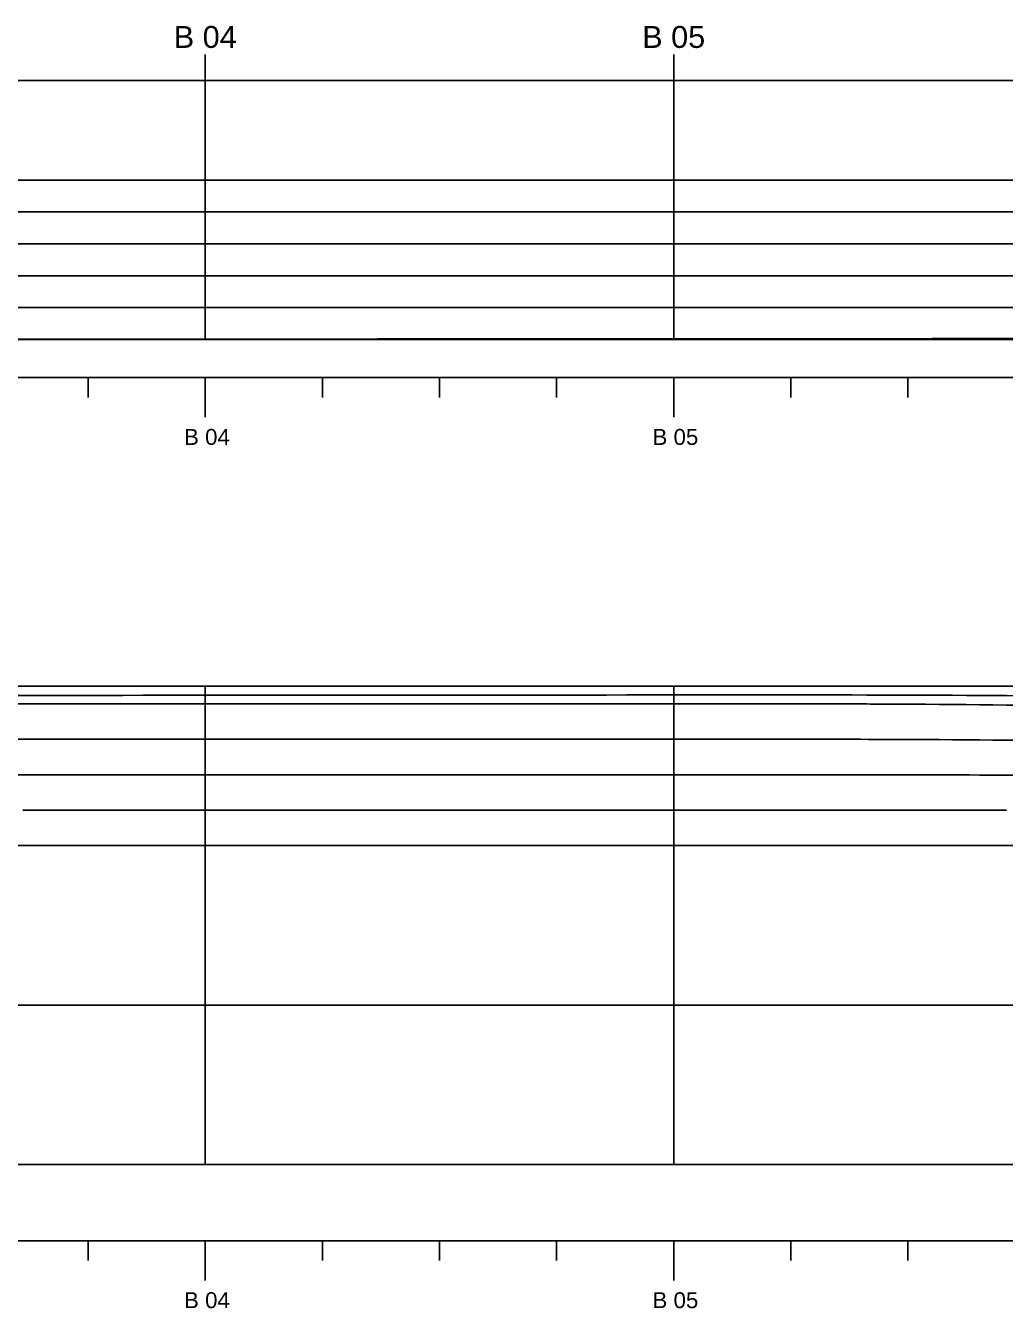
# Model space of a CAD drawing. Extents: x -1366 to 79276, y -12480 to 4902.
# Drawn here: x 21252 to 33540, y -12150 to 3937 of the extents above; entities that cross this region are included whole.
import ezdxf
from ezdxf.enums import TextEntityAlignment as Align

# ---------------------------------------------------------------- set-up
doc = ezdxf.new("R2010")
doc.units = 0
doc.header["$MEASUREMENT"] = 0
doc.layers.get('0').update_dxf_attribs({"color": 1, "linetype": 'CONTINUOUS'})
for name, color, linetype in [('BUTTOCKS', 30, 'CONTINUOUS'), ('CL', 1, 'CONTINUOUS'), ('COTAS', 7, 'CONTINUOUS'), ('EDGES', 56, 'CONTINUOUS'), ('REFERENCE_LINES', 7, 'CONTINUOUS'), ('STATIONS', 3, 'CONTINUOUS'), ('WATERLINES', 4, 'CONTINUOUS')]:
    doc.layers.add(name, color=color, linetype=linetype)
doc.styles.get("Standard").update_dxf_attribs({"font": 'arial.ttf'})

# ---------------------------------------------------------------- blocks, each defined once
blk = doc.blocks.new('LINHAS DE REFERENCIA')
at = {"layer": 'REFERENCE_LINES'}
for p, q in [((-1000, -705), (59000, -705)), ((22035, -955), (22035, -705)), ((23504, -1205), (23504, -705)), ((24973, -955), (24973, -705)), ((26442, -955), (26442, -705)), ((27911, -955), (27911, -705)), ((29380, -1205), (29380, -705)), ((30849, -955), (30849, -705)), ((32318, -955), (32318, -705))]:
    blk.add_line(p, q, dxfattribs=at)
at = {"layer": 'REFERENCE_LINES', "char_height": 200, "width": 913.77, "attachment_point": 1}
for s, insert in [('B 04', (23238, -1351)), ('B 05', (29114, -1351))]:
    blk.add_mtext(s, dxfattribs=dict(at, insert=insert))

msp = doc.modelspace()

# ---------------------------------------------------------------- linework, layer by layer
msp.add_line((-1000, 3250), (58999.9, 3250))
at = {"layer": 'BUTTOCKS'}
for p, q in [((-1000, -6346), (55312.6, -6346)), ((-1000, -8346), (57356, -8346))]:
    msp.add_line(p, q, dxfattribs=at)
for points in [[(58999.9, 3250), (58995.7, 2969.3), (58966.5, 2671.3), (58889.1, 2341.2), (58746.8, 1974.7), (58523.4, 1567.4), (58195.5, 1102.6), (57983.2, 846.9), (57726.7, 594.8), (57414, 369.2), (57033.1, 192.7), (56700, 103.6), (56219.6, 34.8), (55741.3, 6.4), (55311.8, 0.6), (51601.1, 0), (11119.5, 0), (9750.1, 6.2), (8335, 49.8), (7608.7, 97.4), (6885.6, 168.3), (6184.2, 267.4), (5523.3, 399.4), (5063, 521.2), (4490.8, 703.4), (3564.8, 1026.1), (3055.1, 1182.1), (2290.8, 1357.3), (1773.6, 1440), (1244, 1500), (139.6, 1568.8), (-1000, 1600)], [(631.6, 1634.3), (1639.2, 1554.2), (2159.7, 1487.1), (2671.5, 1400.3), (3179.6, 1291.2), (3689.8, 1157.9), (4624, 889.3), (5206.3, 736.9), (5840.9, 601.5), (6525.3, 489.5), (7240.5, 399.5), (7967.2, 329.7), (9389.8, 240.5), (10762.7, 195.6), (13759.4, 133.4), (16558, 64.6), (19025.8, 15), (20521.8, 1.9), (21894.1, 0), (38284.7, 0), (40988.3, 4.5), (43522.9, 26.7), (47117.7, 93.6), (48675.5, 139.8), (49394.1, 173.1), (50041.9, 217.4), (50639, 280), (51359.4, 407.4), (51601.9, 471.3)], [(5885.8, 865.3), (6519.5, 764.9), (7235.5, 669.4), (8678.6, 522), (10065.5, 426.3), (11420.6, 360.9), (13755.7, 266.9), (16558, 129.2), (18203.2, 57.4), (19025.8, 30), (20521.8, 3.8), (21894.1, 0), (38115.7, 0), (40819.3, 7.5), (42171.1, 24.4), (43522.9, 53.4), (45992.4, 138.4)]]:
    msp.add_spline(points, degree=3, dxfattribs=at)
at = {"layer": 'CL'}
for p, q in [((-1000, 0), (59000, 0)), ((-1365.9, -10346), (59299.9, -10346))]:
    msp.add_line(p, q, dxfattribs=at)
at = {"layer": 'EDGES'}
for points in [[(33553.4, 3250, 0), (33384.4, 3250, 0), (33215.4, 3250, 0), (33046.5, 3250, 0), (32877.5, 3250, 0), (32708.5, 3250, 0), (32539.4, 3250, 0), (32369.7, 3250, 0), (32198.6, 3250, 0), (32025.6, 3250, 0), (31849.9, 3250, 0), (31670.9, 3250, 0), (31488, 3250, 0), (31300.4, 3250, 0), (31107.5, 3250, 0), (30908.8, 3250, 0), (30703.4, 3250, 0), (30490.7, 3250, 0), (30270.2, 3250, 0), (30041, 3250, 0), (29802.6, 3250, 0), (29554.3, 3250, 0), (29295.8, 3250, 0), (29028, 3250, 0), (28752.4, 3250, 0), (28470.1, 3250, 0), (28182.5, 3250, 0), (27891, 3250, 0), (27596.8, 3250, 0), (27301.3, 3250, 0), (27005.8, 3250, 0), (26711.7, 3250, 0), (26420.2, 3250, 0), (26132.6, 3250, 0), (25850.3, 3250, 0), (25574.6, 3250, 0), (25306.9, 3250, 0), (25048.3, 3250, 0), (24800, 3250, 0), (24561.7, 3250, 0), (24332.5, 3250, 0), (24111.9, 3250, 0), (23899.3, 3250, 0), (23693.9, 3250, 0), (23495.1, 3250, 0), (23302.3, 3250, 0), (23114.7, 3250, 0), (22931.7, 3250, 0), (22752.8, 3250, 0), (22577.1, 3250, 0), (22404, 3250, 0), (22233, 3250, 0), (22063.2, 3250, 0), (21894.1, 3250, 0), (21725.1, 3250, 0), (21555.9, 3250, 0), (21386.1, 3250, 0), (21215.7, 3250, 0)], [(33553.4, 2000, 0), (33384.4, 2000, 0), (33215.4, 2000, 0), (33046.5, 2000, 0), (32877.5, 2000, 0), (32708.5, 2000, 0), (32539.4, 2000, 0), (32369.7, 2000, 0), (32198.6, 2000, 0), (32025.6, 2000, 0), (31849.9, 2000, 0), (31670.9, 2000, 0), (31488, 2000, 0), (31300.4, 2000, 0), (31107.5, 2000, 0), (30908.8, 2000, 0), (30703.4, 2000, 0), (30490.7, 2000, 0), (30270.2, 2000, 0), (30041, 2000, 0), (29802.6, 2000, 0), (29554.3, 2000, 0), (29295.8, 2000, 0), (29028, 2000, 0), (28752.4, 2000, 0), (28470.1, 2000, 0), (28182.5, 2000, 0), (27891, 2000, 0), (27596.8, 2000, 0), (27301.3, 2000, 0), (27005.8, 2000, 0), (26711.7, 2000, 0), (26420.2, 2000, 0), (26132.6, 2000, 0), (25850.3, 2000, 0), (25574.6, 2000, 0), (25306.9, 2000, 0), (25048.3, 2000, 0), (24800, 2000, 0), (24561.7, 2000, 0), (24332.5, 2000, 0), (24111.9, 2000, 0), (23899.3, 2000, 0), (23693.9, 2000, 0), (23495.1, 2000, 0), (23302.3, 2000, 0), (23114.7, 2000, 0), (22931.7, 2000, 0), (22752.8, 2000, 0), (22577.1, 2000, 0), (22404, 2000, 0), (22233, 2000, 0), (22063.2, 2000, 0), (21894.1, 2000, 0), (21725.1, 2000, 0), (21555.9, 2000, 0), (21386.1, 2000, 0), (21215.7, 2000, 0)], [(21215.7, 2000, 0), (21386.1, 2000, 0), (21555.9, 2000, 0), (21725.1, 2000, 0), (21894.1, 2000, 0), (22063.2, 2000, 0), (22233, 2000, 0), (22404, 2000, 0), (22577.1, 2000, 0), (22752.8, 2000, 0), (22931.7, 2000, 0), (23114.7, 2000, 0), (23302.3, 2000, 0), (23495.1, 2000, 0), (23693.9, 2000, 0), (23899.3, 2000, 0), (24111.9, 2000, 0), (24332.5, 2000, 0), (24561.7, 2000, 0), (24800, 2000, 0), (25048.3, 2000, 0), (25306.9, 2000, 0), (25574.6, 2000, 0), (25850.3, 2000, 0), (26132.6, 2000, 0), (26420.2, 2000, 0), (26711.7, 2000, 0), (27005.8, 2000, 0), (27301.3, 2000, 0), (27596.8, 2000, 0), (27891, 2000, 0), (28182.5, 2000, 0), (28470.1, 2000, 0), (28752.4, 2000, 0), (29028, 2000, 0), (29295.8, 2000, 0), (29554.3, 2000, 0), (29802.6, 2000, 0), (30041, 2000, 0), (30270.2, 2000, 0), (30490.7, 2000, 0), (30703.4, 2000, 0), (30908.8, 2000, 0), (31107.5, 2000, 0), (31300.4, 2000, 0), (31488, 2000, 0), (31670.9, 2000, 0), (31849.9, 2000, 0), (32025.6, 2000, 0), (32198.6, 2000, 0), (32369.7, 2000, 0), (32539.4, 2000, 0), (32708.5, 2000, 0), (32877.5, 2000, 0), (33046.5, 2000, 0), (33215.4, 2000, 0), (33384.4, 2000, 0), (33553.4, 2000, 0)], [(33553.4, 1200, 0), (33384.4, 1200, 0), (33215.4, 1200, 0), (33046.5, 1200, 0), (32877.5, 1200, 0), (32708.5, 1200, 0), (32539.4, 1200, 0), (32369.7, 1200, 0), (32198.6, 1200, 0), (32025.6, 1200, 0), (31849.9, 1200, 0), (31670.9, 1200, 0), (31488, 1200, 0), (31300.4, 1200, 0), (31107.5, 1200, 0), (30908.8, 1200, 0), (30703.4, 1200, 0), (30490.7, 1200, 0), (30270.2, 1200, 0), (30041, 1200, 0), (29802.6, 1200, 0), (29554.3, 1200, 0), (29295.8, 1200, 0), (29028, 1200, 0), (28752.4, 1200, 0), (28470.1, 1200, 0), (28182.5, 1200, 0), (27891, 1200, 0), (27596.8, 1200, 0), (27301.3, 1200, 0), (27005.8, 1200, 0), (26711.7, 1200, 0), (26420.2, 1200, 0), (26132.6, 1200, 0), (25850.3, 1200, 0), (25574.6, 1200, 0), (25306.9, 1200, 0), (25048.3, 1200, 0), (24800, 1200, 0), (24561.7, 1200, 0), (24332.5, 1200, 0), (24111.9, 1200, 0), (23899.3, 1200, 0), (23693.9, 1200, 0), (23495.1, 1200, 0), (23302.3, 1200, 0), (23114.7, 1200, 0), (22931.7, 1200, 0), (22752.8, 1200, 0), (22577.1, 1200, 0), (22404, 1200, 0), (22233, 1200, 0), (22063.2, 1200, 0), (21894.1, 1200, 0), (21725.1, 1200, 0), (21555.9, 1200, 0), (21386.1, 1200, 0), (21215.7, 1200, 0)], [(21215.7, 1200, 0), (21386.1, 1200, 0), (21555.9, 1200, 0), (21725.1, 1200, 0), (21894.1, 1200, 0), (22063.2, 1200, 0), (22233, 1200, 0), (22404, 1200, 0), (22577.1, 1200, 0), (22752.8, 1200, 0), (22931.7, 1200, 0), (23114.7, 1200, 0), (23302.3, 1200, 0), (23495.1, 1200, 0), (23693.9, 1200, 0), (23899.3, 1200, 0), (24111.9, 1200, 0), (24332.5, 1200, 0), (24561.7, 1200, 0), (24800, 1200, 0), (25048.3, 1200, 0), (25306.9, 1200, 0), (25574.6, 1200, 0), (25850.3, 1200, 0), (26132.6, 1200, 0), (26420.2, 1200, 0), (26711.7, 1200, 0), (27005.8, 1200, 0), (27301.3, 1200, 0), (27596.8, 1200, 0), (27891, 1200, 0), (28182.5, 1200, 0), (28470.1, 1200, 0), (28752.4, 1200, 0), (29028, 1200, 0), (29295.8, 1200, 0), (29554.3, 1200, 0), (29802.6, 1200, 0), (30041, 1200, 0), (30270.2, 1200, 0), (30490.7, 1200, 0), (30703.4, 1200, 0), (30908.8, 1200, 0), (31107.5, 1200, 0), (31300.4, 1200, 0), (31488, 1200, 0), (31670.9, 1200, 0), (31849.9, 1200, 0), (32025.6, 1200, 0), (32198.6, 1200, 0), (32369.7, 1200, 0), (32539.4, 1200, 0), (32708.5, 1200, 0), (32877.5, 1200, 0), (33046.5, 1200, 0), (33215.4, 1200, 0), (33384.4, 1200, 0), (33553.4, 1200, 0)], [(21215.7, 0, 0), (21386.1, 0, 0), (21555.9, 0, 0), (21725.1, 0, 0), (21555.9, 0.1, 0), (21386.1, 0.2, 0), (21215.7, 0.5, 0)], [(21215.7, 0.5, 0), (21386.1, 0.2, 0), (21555.9, 0.1, 0), (21725.1, 0, 0), (21894.1, 0, 0), (22063.2, 0, 0), (22233, 0, 0), (22404, 0, 0), (22577.1, 0, 0), (22752.8, 0, 0), (22931.7, 0, 0), (23114.7, 0, 0), (23302.3, 0, 0), (23495.1, 0, 0), (23693.9, 0, 0), (23899.3, 0, 0), (24111.9, 0, 0), (24332.5, 0, 0), (24561.7, 0, 0), (24800, 0, 0), (25048.3, 0, 0), (25306.9, 0, 0), (25574.6, 0, 0), (25850.3, 0, 0), (26132.6, 0, 0), (26420.2, 0, 0), (26711.7, 0, 0), (27005.8, 0, 0), (27301.3, 0, 0), (27596.8, 0, 0), (27891, 0, 0), (28182.5, 0, 0), (28470.1, 0, 0), (28752.4, 0, 0), (29028, 0, 0), (29295.8, 0, 0), (29554.3, 0, 0), (29802.6, 0, 0), (30041, 0, 0), (30270.2, 0, 0), (30490.7, 0, 0), (30703.4, 0, 0), (30908.8, 0, 0), (31107.5, 0, 0), (31300.4, 0, 0), (31488, 0, 0), (31670.9, 0, 0), (31849.9, 0, 0), (32025.6, 0, 0), (32198.6, 0, 0), (32369.7, 0, 0), (32539.4, 0, 0), (32708.5, 0, 0), (32877.5, 0, 0), (33046.5, 0, 0), (33215.4, 0, 0), (33384.4, 0, 0), (33553.4, 0, 0)], [(21725.1, 0, 0), (21894.1, 0, 0), (22063.2, 0, 0), (22233, 0, 0), (22404, 0, 0), (22577.1, 0, 0), (22752.8, 0, 0), (22931.7, 0, 0), (23114.7, 0, 0), (23302.3, 0, 0), (23495.1, 0, 0), (23693.9, 0, 0), (23899.3, 0, 0), (24111.9, 0, 0), (24332.5, 0, 0), (24561.7, 0, 0), (24800, 0, 0), (25048.3, 0, 0), (24800, 0, 0), (24561.7, 0, 0), (24332.5, 0, 0), (24111.9, 0, 0), (23899.3, 0, 0), (23693.9, 0, 0), (23495.1, 0, 0), (23302.3, 0, 0), (23114.7, 0, 0), (22931.7, 0, 0), (22752.8, 0, 0), (22577.1, 0, 0), (22404, 0, 0), (22233, 0, 0), (22063.2, 0, 0), (21894.1, 0, 0), (21725.1, 0, 0)], [(25306.9, 0, 0), (25048.3, 0, 0), (25306.9, 0, 0), (25574.6, 0, 0), (25850.3, 0, 0), (26132.6, 0, 0), (26420.2, 0, 0), (26711.7, 0, 0), (27005.8, 0, 0), (27301.3, 0, 0), (27596.8, 0, 0), (27891, 0, 0), (28182.5, 0, 0), (28470.1, 0, 0), (28752.4, 0, 0), (29028, 0, 0), (29295.8, 0, 0), (29554.3, 0, 0), (29802.6, 0, 0), (30041, 0, 0), (30270.2, 0, 0), (30490.7, 0, 0), (30703.4, 0, 0), (30908.8, 0, 0), (31107.5, 0, 0), (31300.4, 0, 0), (31488, 0, 0), (31670.9, 0, 0), (31849.9, 0, 0), (32025.6, 0, 0), (32198.6, 0, 0), (32369.7, 0, 0), (32539.4, 0, 0), (32708.5, 0, 0), (32539.4, 0, 0), (32369.7, 0, 0), (32198.6, 0, 0), (32025.6, 0, 0), (31849.9, 0, 0), (31670.9, 0, 0), (31488, 0, 0), (31300.4, 0, 0), (31107.5, 0, 0), (30908.8, 0, 0), (30703.4, 0, 0), (30490.7, 0, 0), (30270.2, 0, 0), (30041, 0, 0), (29802.6, 0, 0), (29554.3, 0, 0), (29295.8, 0, 0), (29028, 0, 0), (28752.4, 0, 0), (28470.1, 0, 0), (28182.5, 0, 0), (27891, 0, 0), (27596.8, 0, 0), (27301.3, 0, 0), (27005.8, 0, 0), (26711.7, 0, 0), (26420.2, 0, 0), (26132.6, 0, 0), (25850.3, 0, 0), (25574.6, 0, 0), (25306.9, 0, 0)], [(33553.4, 0, 0), (33384.4, 0, 0), (33215.4, 0, 0), (33046.5, 0, 0), (32877.5, 0, 0), (32708.5, 0, 0), (32877.5, 0, 0), (33046.5, 0, 0), (33215.4, 0, 0), (33384.4, 0, 0), (33553.4, 0, 0)], [(33553.3, -4346, 0), (33384.3, -4346, 0), (33215.4, -4346, 0), (33046.4, -4346, 0), (32877.4, -4346, 0), (32708.4, -4346, 0), (32539.4, -4346, 0), (32369.6, -4346, 0), (32198.5, -4346, 0), (32025.5, -4346, 0), (31849.8, -4346, 0), (31670.8, -4346, 0), (31487.9, -4346, 0), (31300.3, -4346, 0), (31107.5, -4346, 0), (30908.7, -4346, 0), (30703.3, -4346, 0), (30490.6, -4346, 0), (30270.1, -4346, 0), (30040.9, -4346, 0), (29802.5, -4346, 0), (29554.2, -4346, 0), (29295.7, -4346, 0), (29028, -4346, 0), (28752.3, -4346, 0), (28470, -4346, 0), (28182.4, -4346, 0), (27890.9, -4346, 0), (27596.7, -4346, 0), (27301.2, -4346, 0), (27005.8, -4346, 0), (26711.6, -4346, 0), (26420.1, -4346, 0), (26132.5, -4346, 0), (25850.2, -4346, 0), (25574.5, -4346, 0), (25306.8, -4346, 0), (25048.3, -4346, 0), (24800, -4346, 0), (24561.6, -4346, 0), (24332.4, -4346, 0), (24111.9, -4346, 0), (23899.2, -4346, 0), (23693.8, -4346, 0), (23495, -4346, 0), (23302.2, -4346, 0), (23114.6, -4346, 0), (22931.7, -4346, 0), (22752.7, -4346, 0), (22577, -4346, 0), (22404, -4346, 0), (22232.9, -4346, 0), (22063.1, -4346, 0), (21894.1, -4346, 0), (21725, -4346, 0), (21555.8, -4346, 0), (21386.1, -4346, 0), (21215.6, -4346, 0)], [(21215.6, -4346, 0), (21386.1, -4346, 0), (21555.8, -4346, 0), (21725, -4346, 0), (21894.1, -4346, 0), (22063.1, -4346, 0), (22232.9, -4346, 0), (22404, -4346, 0), (22577, -4346, 0), (22752.7, -4346, 0), (22931.7, -4346, 0), (23114.6, -4346, 0), (23302.2, -4346, 0), (23495, -4346, 0), (23693.8, -4346, 0), (23899.2, -4346, 0), (24111.9, -4346, 0), (24332.4, -4346, 0), (24561.6, -4346, 0), (24800, -4346, 0), (25048.3, -4346, 0), (25306.8, -4346, 0), (25574.5, -4346, 0), (25850.2, -4346, 0), (26132.5, -4346, 0), (26420.1, -4346, 0), (26711.6, -4346, 0), (27005.8, -4346, 0), (27301.2, -4346, 0), (27596.7, -4346, 0), (27890.9, -4346, 0), (28182.4, -4346, 0), (28470, -4346, 0), (28752.3, -4346, 0), (29028, -4346, 0), (29295.7, -4346, 0), (29554.2, -4346, 0), (29802.5, -4346, 0), (30040.9, -4346, 0), (30270.1, -4346, 0), (30490.6, -4346, 0), (30703.3, -4346, 0), (30908.7, -4346, 0), (31107.5, -4346, 0), (31300.3, -4346, 0), (31487.9, -4346, 0), (31670.8, -4346, 0), (31849.8, -4346, 0), (32025.5, -4346, 0), (32198.5, -4346, 0), (32369.6, -4346, 0), (32539.4, -4346, 0), (32708.4, -4346, 0), (32877.4, -4346, 0), (33046.4, -4346, 0), (33215.4, -4346, 0), (33384.3, -4346, 0), (33553.3, -4346, 0)], [(33553.3, -4346, 0), (33384.3, -4346, 0), (33215.4, -4346, 0), (33046.4, -4346, 0), (32877.4, -4346, 0), (32708.4, -4346, 0), (32539.4, -4346, 0), (32369.6, -4346, 0), (32198.5, -4346, 0), (32025.5, -4346, 0), (31849.8, -4346, 0), (31670.8, -4346, 0), (31487.9, -4346, 0), (31300.3, -4346, 0), (31107.5, -4346, 0), (30908.7, -4346, 0), (30703.3, -4346, 0), (30490.6, -4346, 0), (30270.1, -4346, 0), (30040.9, -4346, 0), (29802.5, -4346, 0), (29554.2, -4346, 0), (29295.7, -4346, 0), (29028, -4346, 0), (28752.3, -4346, 0), (28470, -4346, 0), (28182.4, -4346, 0), (27890.9, -4346, 0), (27596.7, -4346, 0), (27301.2, -4346, 0), (27005.8, -4346, 0), (26711.6, -4346, 0), (26420.1, -4346, 0), (26132.5, -4346, 0), (25850.2, -4346, 0), (25574.5, -4346, 0), (25306.8, -4346, 0), (25048.3, -4346, 0), (24800, -4346, 0), (24561.6, -4346, 0), (24332.4, -4346, 0), (24111.9, -4346, 0), (23899.2, -4346, 0), (23693.8, -4346, 0), (23495, -4346, 0), (23302.2, -4346, 0), (23114.6, -4346, 0), (22931.7, -4346, 0), (22752.7, -4346, 0), (22577, -4346, 0), (22404, -4346, 0), (22232.9, -4346, 0), (22063.1, -4346, 0), (21894.1, -4346, 0), (21725, -4346, 0), (21555.8, -4346, 0), (21386.1, -4346, 0), (21215.6, -4346, 0)], [(33553.3, -4584.5, 0), (33384.3, -4582.5, 0), (33215.4, -4580.5, 0), (33046.4, -4578.7, 0), (32877.4, -4577.1, 0), (32708.4, -4575.6, 0), (32539.4, -4574.3, 0), (32369.6, -4573.2, 0), (32198.5, -4572.2, 0), (32025.5, -4571.4, 0), (31849.8, -4570.6, 0), (31670.8, -4570, 0), (31487.9, -4569.5, 0), (31300.3, -4569.2, 0), (31107.5, -4568.9, 0), (30908.7, -4568.6, 0), (30703.3, -4568.5, 0), (30490.6, -4568.3, 0), (30270.1, -4568.3, 0), (30040.9, -4568.2, 0), (29802.5, -4568.2, 0), (29554.2, -4568.2, 0), (29295.7, -4568.2, 0), (29028, -4568.2, 0), (28752.3, -4568.2, 0), (28470, -4568.2, 0), (28182.4, -4568.2, 0), (27890.9, -4568.2, 0), (27596.7, -4568.2, 0), (27301.2, -4568.2, 0), (27005.8, -4568.2, 0), (26711.6, -4568.2, 0), (26420.1, -4568.2, 0), (26132.5, -4568.2, 0), (25850.2, -4568.2, 0), (25574.5, -4568.2, 0), (25306.8, -4568.2, 0), (25048.3, -4568.2, 0), (24800, -4568.2, 0), (24561.6, -4568.2, 0), (24332.4, -4568.2, 0), (24111.9, -4568.2, 0), (23899.2, -4568.2, 0), (23693.8, -4568.2, 0), (23495, -4568.2, 0), (23302.2, -4568.2, 0), (23114.6, -4568.2, 0), (22931.7, -4568.2, 0), (22752.7, -4568.2, 0), (22577, -4568.2, 0), (22404, -4568.2, 0), (22232.9, -4568.2, 0), (22063.1, -4568.2, 0), (21894.1, -4568.2, 0), (21725, -4568.2, 0), (21555.8, -4568.2, 0), (21386.1, -4568.2, 0), (21215.6, -4568.2, 0)], [(21215.6, -4568.2, 0), (21386.1, -4568.2, 0), (21555.8, -4568.2, 0), (21725, -4568.2, 0), (21894.1, -4568.2, 0), (22063.1, -4568.2, 0), (22232.9, -4568.2, 0), (22404, -4568.2, 0), (22577, -4568.2, 0), (22752.7, -4568.2, 0), (22931.7, -4568.2, 0), (23114.6, -4568.2, 0), (23302.2, -4568.2, 0), (23495, -4568.2, 0), (23693.8, -4568.2, 0), (23899.2, -4568.2, 0), (24111.9, -4568.2, 0), (24332.4, -4568.2, 0), (24561.6, -4568.2, 0), (24800, -4568.2, 0), (25048.3, -4568.2, 0), (25306.8, -4568.2, 0), (25574.5, -4568.2, 0), (25850.2, -4568.2, 0), (26132.5, -4568.2, 0), (26420.1, -4568.2, 0), (26711.6, -4568.2, 0), (27005.8, -4568.2, 0), (27301.2, -4568.2, 0), (27596.7, -4568.2, 0), (27890.9, -4568.2, 0), (28182.4, -4568.2, 0), (28470, -4568.2, 0), (28752.3, -4568.2, 0), (29028, -4568.2, 0), (29295.7, -4568.2, 0), (29554.2, -4568.2, 0), (29802.5, -4568.2, 0), (30040.9, -4568.2, 0), (30270.1, -4568.3, 0), (30490.6, -4568.3, 0), (30703.3, -4568.5, 0), (30908.7, -4568.6, 0), (31107.5, -4568.9, 0), (31300.3, -4569.2, 0), (31487.9, -4569.5, 0), (31670.8, -4570, 0), (31849.8, -4570.6, 0), (32025.5, -4571.4, 0), (32198.5, -4572.2, 0), (32369.6, -4573.2, 0), (32539.4, -4574.3, 0), (32708.4, -4575.6, 0), (32877.4, -4577.1, 0), (33046.4, -4578.7, 0), (33215.4, -4580.5, 0), (33384.3, -4582.5, 0), (33553.3, -4584.5, 0)], [(21215.6, -5901.6, 0), (21386.1, -5901.6, 0), (21555.8, -5901.6, 0), (21725, -5901.6, 0), (21894.1, -5901.6, 0), (22063.1, -5901.6, 0), (22232.9, -5901.6, 0), (22404, -5901.6, 0), (22577, -5901.6, 0), (22752.7, -5901.6, 0), (22931.7, -5901.6, 0), (23114.6, -5901.6, 0), (23302.2, -5901.6, 0), (23495, -5901.6, 0), (23693.8, -5901.6, 0), (23899.2, -5901.6, 0), (24111.9, -5901.6, 0), (24332.4, -5901.6, 0), (24561.6, -5901.6, 0), (24800, -5901.6, 0), (25048.3, -5901.6, 0), (25306.8, -5901.6, 0), (25574.5, -5901.6, 0), (25850.2, -5901.6, 0), (26132.5, -5901.6, 0), (26420.1, -5901.6, 0), (26711.6, -5901.6, 0), (27005.8, -5901.6, 0), (27301.2, -5901.6, 0), (27596.7, -5901.6, 0), (27890.9, -5901.6, 0), (28182.4, -5901.6, 0), (28470, -5901.6, 0), (28752.3, -5901.6, 0), (29028, -5901.6, 0), (29295.7, -5901.6, 0), (29554.2, -5901.6, 0), (29802.5, -5901.6, 0), (30040.9, -5901.6, 0), (30270.1, -5901.6, 0), (30490.6, -5901.6, 0), (30703.3, -5901.6, 0), (30908.7, -5901.6, 0), (31107.5, -5901.6, 0), (31300.3, -5901.6, 0), (31487.9, -5901.6, 0), (31670.8, -5901.6, 0), (31849.8, -5901.6, 0), (32025.5, -5901.6, 0), (32198.5, -5901.6, 0), (32369.6, -5901.6, 0), (32539.4, -5901.6, 0), (32708.4, -5901.6, 0), (32877.4, -5901.6, 0), (33046.4, -5901.6, 0), (33215.4, -5901.6, 0), (33384.3, -5901.6, 0), (33553.3, -5901.6, 0)], [(33553.3, -5901.6, 0), (33384.3, -5901.6, 0), (33215.4, -5901.6, 0), (33046.4, -5901.6, 0), (32877.4, -5901.6, 0), (32708.4, -5901.6, 0), (32539.4, -5901.6, 0), (32369.6, -5901.6, 0), (32198.5, -5901.6, 0), (32025.5, -5901.6, 0), (31849.8, -5901.6, 0), (31670.8, -5901.6, 0), (31487.9, -5901.6, 0), (31300.3, -5901.6, 0), (31107.5, -5901.6, 0), (30908.7, -5901.6, 0), (30703.3, -5901.6, 0), (30490.6, -5901.6, 0), (30270.1, -5901.6, 0), (30040.9, -5901.6, 0), (29802.5, -5901.6, 0), (29554.2, -5901.6, 0), (29295.7, -5901.6, 0), (29028, -5901.6, 0), (28752.3, -5901.6, 0), (28470, -5901.6, 0), (28182.4, -5901.6, 0), (27890.9, -5901.6, 0), (27596.7, -5901.6, 0), (27301.2, -5901.6, 0), (27005.8, -5901.6, 0), (26711.6, -5901.6, 0), (26420.1, -5901.6, 0), (26132.5, -5901.6, 0), (25850.2, -5901.6, 0), (25574.5, -5901.6, 0), (25306.8, -5901.6, 0), (25048.3, -5901.6, 0), (24800, -5901.6, 0), (24561.6, -5901.6, 0), (24332.4, -5901.6, 0), (24111.9, -5901.6, 0), (23899.2, -5901.6, 0), (23693.8, -5901.6, 0), (23495, -5901.6, 0), (23302.2, -5901.6, 0), (23114.6, -5901.6, 0), (22931.7, -5901.6, 0), (22752.7, -5901.6, 0), (22577, -5901.6, 0), (22404, -5901.6, 0), (22232.9, -5901.6, 0), (22063.1, -5901.6, 0), (21894.1, -5901.6, 0), (21725, -5901.6, 0), (21555.8, -5901.6, 0), (21386.1, -5901.6, 0), (21215.6, -5901.6, 0)], [(21215.6, -10346, 0), (21386.1, -10346, 0), (21555.8, -10346, 0), (21725, -10346, 0), (21894.1, -10346, 0), (22063.1, -10346, 0), (22232.9, -10346, 0), (22404, -10346, 0), (22577, -10346, 0), (22752.7, -10346, 0), (22931.7, -10346, 0), (23114.6, -10346, 0), (23302.2, -10346, 0), (23495, -10346, 0), (23693.8, -10346, 0), (23899.2, -10346, 0), (24111.9, -10346, 0), (24332.4, -10346, 0), (24561.6, -10346, 0), (24800, -10346, 0), (25048.3, -10346, 0), (25306.8, -10346, 0), (25574.5, -10346, 0), (25850.2, -10346, 0), (26132.5, -10346, 0), (26420.1, -10346, 0), (26711.6, -10346, 0), (27005.8, -10346, 0), (27301.2, -10346, 0), (27596.7, -10346, 0), (27890.9, -10346, 0), (28182.4, -10346, 0), (28470, -10346, 0), (28752.3, -10346, 0), (29028, -10346, 0), (29295.7, -10346, 0), (29554.2, -10346, 0), (29802.5, -10346, 0), (30040.9, -10346, 0), (30270.1, -10346, 0), (30490.6, -10346, 0), (30703.3, -10346, 0), (30908.7, -10346, 0), (31107.5, -10346, 0), (31300.3, -10346, 0), (31487.9, -10346, 0), (31670.8, -10346, 0), (31849.8, -10346, 0), (32025.5, -10346, 0), (32198.5, -10346, 0), (32369.6, -10346, 0), (32539.4, -10346, 0), (32708.4, -10346, 0), (32877.4, -10346, 0), (33046.4, -10346, 0), (33215.4, -10346, 0), (33384.3, -10346, 0), (33553.3, -10346, 0)]]:
    msp.add_polyline3d(points, dxfattribs=at)
at = {"layer": 'STATIONS'}
for p, q in [((23504, -0.1), (23504, 3575.1)), ((29380, -0.3), (29380, 3575.1)), ((23504, -10346), (23504, -4346)), ((29380, -10346), (29380, -4346))]:
    msp.add_line(p, q, dxfattribs=at)
at = {"layer": 'WATERLINES'}
for p, q in [((-1365.9, 2000), (59325.1, 2000)), ((-1365.9, 1600), (59325.1, 1600)), ((-1365.9, 1200), (59325.1, 1200)), ((-1365.9, 800), (59325.1, 800)), ((-1365.9, 400), (59325.1, 400))]:
    msp.add_line(p, q, dxfattribs=at)
for points, knots in [([(58758.5, -10346), (58349.3, -10126), (57550.7, -9696.8), (56035.3, -8788.3), (54688.7, -7579.9), (53348.7, -6678.8), (52493.6, -6166.3), (51863.2, -5832.6), (51253.1, -5565.9), (50442.5, -5288.4), (49325.8, -5032.5), (47888, -4751), (46384.8, -4516.9), (44919.4, -4395), (43077.4, -4345.9), (27780.5, -4346.7), (12939.6, -4346.4), (-1000, -4346), (-1000, -6346), (-1000, -8346), (-1000, -10346)], [0, 0, 0, 0, 1394.3011954, 2720.7020411, 5288.5098446, 6796.0420789, 7558.7370931, 8278.8396477, 8934.2951778, 9554.1745729, 10846.3720678, 12366.1984654, 13950.5627369, 15407.1724215, 16773.9282743, 19477.5680765, 61296.8688055, 61296.8688055, 61296.8688055, 61297.8688055, 61297.8688055, 61297.8688055, 61297.8688055]), ([(58543.8, -10346), (58114.4, -10196.7), (57323.2, -9921.5), (56204.7, -9426.6), (54826.4, -8495.3), (53632.9, -7527.3), (52429.2, -6702.9), (51670.7, -6242.8), (50706.3, -5806.1), (49498.3, -5452.5), (48333, -5155), (47193.8, -4901), (46067.7, -4693.8), (44743.1, -4561.1), (43357.5, -4515.1), (41157.3, -4493.5), (37608.7, -4509.8), (33542.3, -4456.1), (25376.6, -4457.9), (17884.7, -4470.7), (10901.9, -4450), (8833.2, -4477.7), (7419.4, -4568.4), (6149.1, -4741.3), (4991.6, -4999.9), (4083.2, -5283.6), (3527.5, -5566.5), (3316.3, -5674), (3141.7, -5803.2), (2857.6, -6013.6), (2436.4, -6440.6), (1938.7, -7050.5), (1590.5, -7599.5), (1373.9, -7940.8), (1286.6, -8103.8), (1083.5, -8482.5), (693.3, -9070.2), (186.9, -9633.2), (-401.9, -10060.5), (-806.4, -10253.6), (-1000, -10346)], [0, 0, 0, 0, 1364.3723485, 2513.5756931, 3655.5019034, 6340.343929, 7122.4545577, 8030.9883133, 8998.3398231, 10288.4184416, 11800.4099222, 12607.0701124, 13789.4680618, 15233.2362037, 16595.6577462, 17947.5589919, 21833.9806228, 27241.296732, 30147.2004551, 46331.1721751, 49716.5919106, 51096.2334266, 52536.8607485, 53964.3463451, 54936.2143711, 56094.7806951, 56804.9333472, 56804.9333472, 56804.9333472, 57455.2719645, 57863.656348, 58600.6237296, 59812.152328, 59812.152328, 59812.152328, 60366.5811143, 61101.0998375, 61923.6563575, 62624.2290079, 63266.9163889, 63266.9163889, 63266.9163889, 63266.9163889]), ([(58270.2, -10346), (57832.7, -10266.3), (57081.1, -10129.3), (56142.4, -9844.9), (55312.3, -9430.6), (54579.2, -8993.4), (53689.3, -8321.1), (52932.4, -7693.2), (52107.9, -7065.7), (51454.3, -6642.6), (50601.9, -6218.5), (49982.4, -6008.4), (49568, -5867.8), (49080.9, -5711.9), (48334.6, -5473.1), (47195.6, -5161.1), (46301.2, -4956), (45430.7, -4821.5), (44498.1, -4724.5), (43357.7, -4674.6), (41157.4, -4646.5), (37608.4, -4670.8), (33542.5, -4566.3), (25376.5, -4570.9), (18966.6, -4568.2), (13525.3, -4568.2), (13478.7, -4568.2), (12622.7, -4567.8), (11312.5, -4567), (9768.6, -4620), (8783.6, -4730.2), (8010.1, -4877.6), (7233.2, -5084.8), (6523.3, -5312.4), (5840.4, -5572), (5197.8, -5878.6), (4597.6, -6260.7), (4264, -6596.3), (4094.4, -6766.9), (3996.3, -7016.2), (3722.4, -7713), (3360.4, -8910.7), (3113.9, -9861), (2988.1, -10346)], [0, 0, 0, 0, 1334.2345202, 2291.7359717, 2928.018848, 4112.939511, 4846.5636383, 6271.4077037, 7063.2456193, 7954.1376185, 8602.5865874, 9913.7206365, 9913.7206365, 9913.7206365, 11447.5977882, 12264.0250524, 13456.4021656, 14197.8773791, 14905.112953, 16268.2603752, 17620.2348289, 21506.6649951, 26914.3616132, 29820.2724136, 46004.2441336, 46144.2250216, 46144.2250216, 46144.2250216, 48712.1767967, 50075.1819278, 50775.1419233, 51683.6757747, 52434.511206, 53185.9729103, 53919.5816523, 54624.1851036, 55320.2266285, 56039.8775985, 56039.8775985, 56039.8775985, 56843.3035244, 58285.7287285, 59788.9286129, 59788.9286129, 59788.9286129, 59788.9286129]), ([(4212.6, -10346), (4301, -10058.8), (4465.3, -9524.9), (4748.8, -8788.7), (5038.8, -8155.7), (5341.9, -7602.8), (5661.2, -7116.2), (5993.2, -6680.3), (6227.8, -6413.2), (6342.6, -6282.4), (6519.1, -6210.8), (6813.2, -6091.6), (7353.2, -5911.2), (7952.6, -5738.1), (8667.9, -5575.2), (9370.1, -5456.9), (10059.3, -5374.6), (10740.2, -5318.3), (11629, -5263.4), (13117.4, -5198.6), (14830.9, -5127.7), (16655.6, -5069), (18427.5, -5029.9), (20206.3, -5012.5), (23990.1, -5012.8), (28052.3, -5013.9), (33459.6, -5010.4), (37327.1, -5074.9), (40594, -5069.7), (42284, -5084.7), (43185.4, -5117.2), (43863.7, -5158), (44549.6, -5221.5), (45251.7, -5314.7), (45850.3, -5420.9), (46543.1, -5567.4), (47257.3, -5746.9), (48097.7, -5990.7), (48849.1, -6234), (49551.2, -6486.8), (50198.8, -6754.2), (50803.6, -7058.5), (51389.2, -7422.9), (52131.6, -7967.1), (52863, -8553.3), (53595.3, -9095.5), (54052.4, -9398.4), (54461.8, -9627), (54795.2, -9777.6), (55196.7, -9908.6), (55600.1, -10004.8), (56101.6, -10106), (56628.3, -10198.8), (57259.4, -10278.2), (57684, -10320.4), (57940.7, -10346)], [0, 0, 0, 0, 901.3479479, 1675.3199973, 2364.677603, 2988.840142, 3564.9137495, 4109.0917845, 4631.1781759, 4631.1781759, 4631.1781759, 5202.3782514, 5582.891234, 6338.5195778, 7073.2661744, 7782.3663838, 8473.7185678, 9154.8469907, 9831.8793409, 11145.250803, 13624.1659019, 14976.6438036, 16622.2431063, 18940.8800749, 20313.2672076, 27973.4502316, 31127.6469513, 36535.0617135, 39576.6200392, 40928.5465332, 41604.9084627, 42282.3051715, 42966.9693776, 43670.8100008, 44406.4454252, 44790.2469148, 45794.8490993, 46614.8607627, 47415.0119929, 48164.0425262, 48852.8380163, 49515.6413755, 50192.8560839, 50919.426916, 52275.645461, 53004.522816, 53652.7596722, 53918.5364959, 54410.868153, 54747.0699076, 55184.1633167, 55654.2196957, 56281.932144, 56787.842028, 57561.9485041, 57561.9485041, 57561.9485041, 57561.9485041]), ([(57464.8, -10346), (57161.6, -10327.2), (56483.5, -10285.1), (55684.4, -10261.4), (55068.1, -10227.5), (54691.5, -10176.5), (54275.7, -10075.1), (53799.6, -9905.2), (53260.8, -9665.6), (52676.8, -9360.6), (52179.2, -9057.8), (51782, -8775), (51489.5, -8520.5), (51240.7, -8256.4), (51090.4, -8076.2), (51027.7, -8001.1), (50902.5, -7905), (50685.2, -7738.2), (50254.9, -7467.8), (49723.5, -7190.4), (49032.8, -6901.5), (48290.5, -6636.1), (47515.5, -6392.2), (46737.5, -6174.1), (45864.3, -5956.4), (45022.1, -5783.7), (44206, -5660.1), (43524.6, -5585.6), (42847.5, -5538.4), (42171.3, -5511.1), (41270, -5493.4), (39467.5, -5486), (36538.6, -5481.7), (33091.7, -5456.4), (28135.1, -5457.6), (24072.8, -5456.8), (20480.5, -5457.3), (19250.1, -5474), (17928.7, -5514.3), (16655, -5569.5), (14777.4, -5691.5), (13012.3, -5833.5), (11698.7, -5953.5), (11262.5, -5993.4), (10806.4, -6220.5), (10118, -6563.2), (9195.4, -7044.1), (8486.6, -7454.3), (7893, -7844.5), (7415.6, -8198.3), (7053.2, -8493.5), (6694.3, -8820.1), (6341.3, -9185.9), (5997.2, -9602.5), (5723.7, -9995.2), (5573.8, -10254.2), (5520.6, -10346)], [0, 0, 0, 0, 911.5054243, 2038.0395656, 2398.2277046, 2762.7374632, 3176.2157453, 3679.8764773, 4277.1082382, 4943.9888679, 5655.2684732, 6022.5559605, 6405.5772333, 6816.2560016, 7109.63366, 7109.63366, 7109.63366, 7582.7799923, 7930.9975876, 8632.8020728, 9378.2957245, 10175.2562096, 10997.3317462, 11815.0486867, 12598.9566999, 13696.6672377, 14392.839162, 15074.5713122, 15752.1904433, 16428.678868, 17104.7306907, 18456.5638667, 21836.0725001, 25891.5113599, 28797.4137724, 36705.8882864, 38078.2780402, 39574.3659203, 40397.3303603, 42044.1467197, 43398.6643237, 46041.9950821, 47356.0241409, 47356.0241409, 47356.0241409, 48884.4825735, 49663.0733494, 50476.7351022, 51340.4084791, 51792.4791297, 52258.86764, 52742.1465286, 53247.2465858, 53782.586791, 54361.8870355, 54680.1112135, 54680.1112135, 54680.1112135, 54680.1112135])]:
    msp.add_open_spline(points, degree=3, knots=knots, dxfattribs=at)

# ---------------------------------------------------------------- block references
at = {"layer": 'COTAS'}
for p in [(0, 229.6), (0, -10596.2)]:
    msp.add_blockref('LINHAS DE REFERENCIA', p, dxfattribs=at)

# ---------------------------------------------------------------- texts
for s, p in [('B 04', (23504, 3575.1)), ('B 05', (29380, 3575.1))]:
    msp.add_text(s, height=275, dxfattribs=at).set_placement(p, align=Align.BOTTOM_CENTER)

doc.saveas('drawing.dxf')
